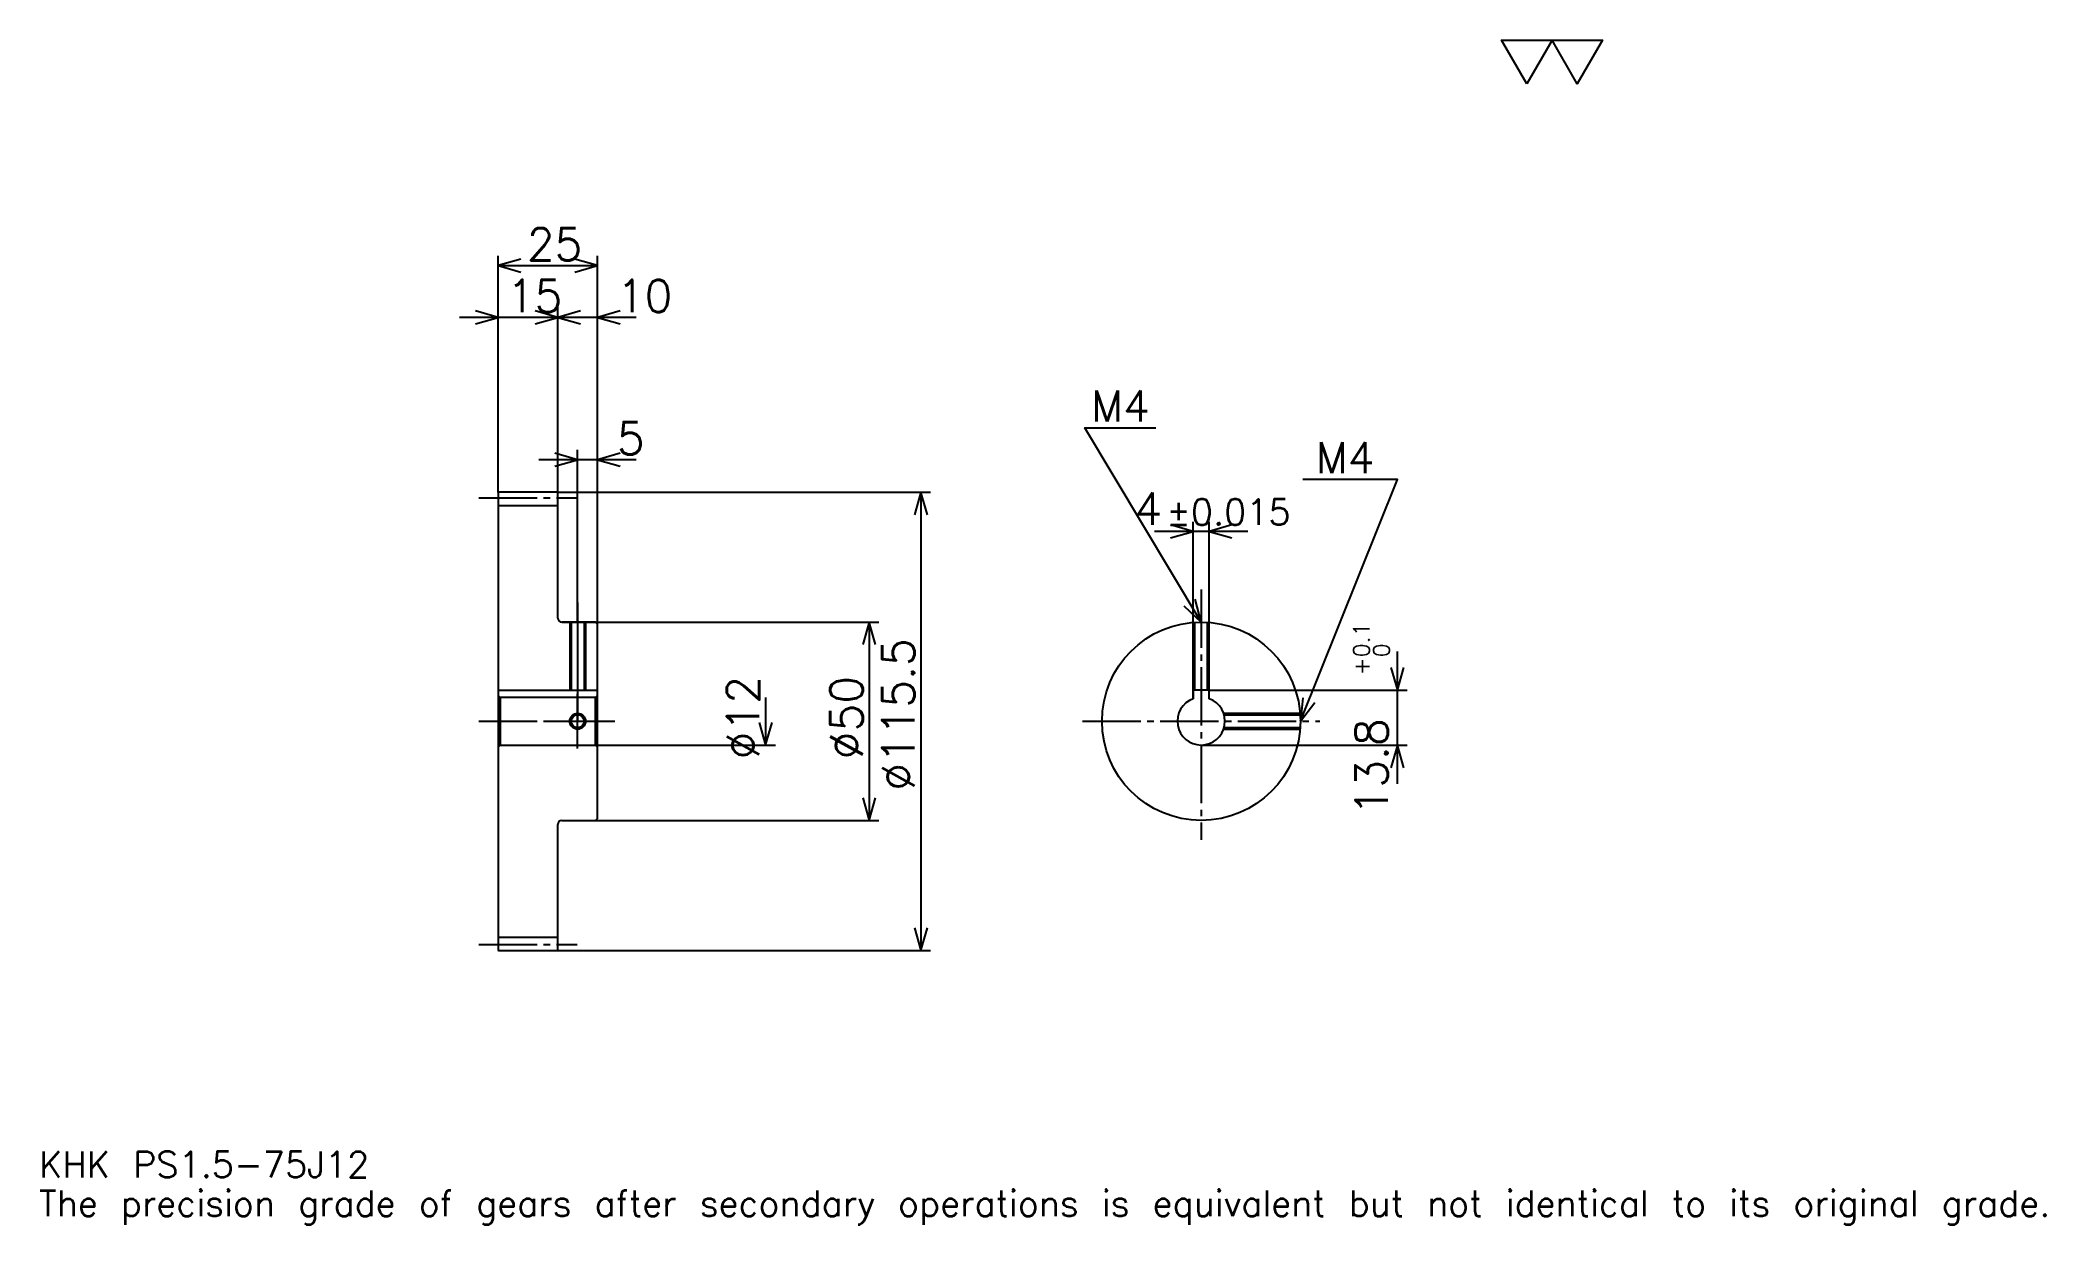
# Model space of a CAD drawing. Extents: x 17 to 522, y 6 to 304.
import ezdxf

# ---------------------------------------------------------------- set-up
doc = ezdxf.new("R2010")
doc.units = 0
doc.linetypes.add('DASHDOT', pattern=[19.565218, 14.673913, -1.630435, 1.630435, -1.630435])
doc.layers.get('0').update_dxf_attribs({"linetype": 'CONTINUOUS'})
doc.layers.add('DASHDOT', color=6, linetype='DASHDOT')
doc.styles.add('KANJI', font='TXT', dxfattribs={"bigfont": 'BIGFONT'})

msp = doc.modelspace()

# ---------------------------------------------------------------- linework, layer by layer
at = {"color": 5}
for p, q in [((132.065216, 190.630432), (132.065216, 250.141296)), ((157.065216, 190.630432), (157.065216, 250.141296)), ((132.065216, 247.695648), (157.065216, 247.695648)), ((156.847824, 234.652176), (122.282608, 234.652176)), ((166.847824, 234.652176), (137.282608, 234.652176)), ((147.065216, 190.630432), (147.065216, 237.097839)), ((166.847824, 198.782608), (142.282608, 198.782608)), ((152.065216, 190.630432), (152.065216, 201.228271)), ((132.065216, 190.530426), (132.065216, 190.630432)), ((146.96521, 190.630432), (157.065216, 190.630432)), ((147.065216, 190.530426), (147.065216, 190.630432)), ((152.065216, 157.880432), (152.065216, 190.630432)), ((152.065216, 157.880432), (152.065216, 190.630432)), ((157.065216, 190.630432), (241.032608, 190.630432)), ((157.065216, 157.380432), (157.065216, 190.630432)), ((238.586945, 190.630432), (238.586945, 75.130432)), ((307.239136, 140.680435), (307.239136, 183.152176)), ((311.239136, 140.680435), (311.239136, 183.152176)), ((321.021729, 180.706512), (297.456543, 180.706512)), ((148.065216, 157.880432), (157.065216, 157.880432)), ((157.065216, 157.880432), (227.989136, 157.880432)), ((225.543488, 157.880432), (225.543488, 107.880432)), ((358.695648, 117.097824), (358.695648, 150.463043)), ((199.456512, 138.880432), (199.456512, 126.880432)), ((311.239136, 140.680435), (361.141296, 140.680435)), ((157.065216, 126.880432), (201.902176, 126.880432)), ((309.239136, 126.880432), (361.141296, 126.880432)), ((148.065216, 107.880432), (157.065216, 107.880432)), ((157.065216, 107.880432), (227.989136, 107.880432)), ((146.96521, 75.130432), (157.065216, 75.130432)), ((157.065216, 75.130432), (241.032608, 75.130432))]:
    msp.add_line(p, q, dxfattribs=at)
at = {"color": 4}
for p, q in [((132.065216, 187.255432), (147.065216, 187.255432)), ((132.065216, 140.680435), (157.065216, 140.680435)), ((132.565216, 138.880432), (132.565216, 126.880432)), ((156.565216, 138.880432), (157.065216, 139.380432)), ((156.565216, 126.880432), (157.065216, 126.380432)), ((132.065216, 78.505432), (147.065216, 78.505432))]:
    msp.add_line(p, q, dxfattribs=at)
at = {"color": 7}
msp.add_lwpolyline([(391.304352, 293.478271), (384.945648, 304.5), (410.380432, 304.5), (404.021729, 293.478271), (397.663055, 304.5), (391.304352, 293.478271)], dxfattribs=at)
at = {"color": 5}
for points in [[(137.771744, 249.32608), (132.065216, 247.695648), (137.771744, 246.065216)], [(151.358688, 246.065216), (157.065216, 247.695648), (151.358688, 249.32608)], [(126.358696, 233.021744), (132.065216, 234.652176), (126.358696, 236.282608)], [(141.358688, 233.021744), (147.065216, 234.652176), (141.358688, 236.282608)], [(152.771744, 236.282608), (147.065216, 234.652176), (152.771744, 233.021744)], [(162.771744, 236.282608), (157.065216, 234.652176), (162.771744, 233.021744)], [(309.239136, 157.880432), (279.891296, 206.793472), (297.82608, 206.793472)], [(146.358688, 197.152176), (152.065216, 198.782608), (146.358688, 200.41304)], [(162.771744, 200.41304), (157.065216, 198.782608), (162.771744, 197.152176)], [(334.239136, 132.880432), (358.695648, 193.75), (334.891296, 193.75)], [(240.217377, 184.92392), (238.586945, 190.630432), (236.956512, 184.92392)], [(301.532593, 179.07608), (307.239136, 180.706512), (301.532593, 182.33696)], [(316.945679, 182.33696), (311.239136, 180.706512), (316.945679, 179.07608)], [(304.90506, 161.934875), (309.239136, 157.880432), (307.701233, 163.612579)], [(227.17392, 152.173904), (225.543488, 157.880432), (223.913055, 152.173904)], [(357.065216, 146.386948), (358.695648, 140.680435), (360.32608, 146.386948)], [(334.85376, 138.783401), (334.239136, 132.880432), (337.879517, 137.567688)], [(197.82608, 132.58696), (199.456512, 126.880432), (201.086945, 132.58696)], [(360.32608, 121.173912), (358.695648, 126.880432), (357.065216, 121.173912)], [(223.913055, 113.586952), (225.543488, 107.880432), (227.17392, 113.586952)], [(236.956512, 80.836952), (238.586945, 75.130432), (240.217377, 80.836952)]]:
    msp.add_lwpolyline(points, dxfattribs=at)
at = {"color": 4}
for points in [[(147.065216, 158.880432), (147.065216, 190.530426), (146.96521, 190.630432), (132.165222, 190.630432), (132.065216, 190.530426), (132.065216, 126.380432)], [(148.065216, 107.880432), (156.565216, 107.880432), (157.065216, 108.380432), (157.065216, 157.380432), (156.565216, 157.880432), (148.065216, 157.880432)], [(150.065216, 157.880432), (150.065216, 140.680435)], [(150.445221, 157.880432), (150.445221, 140.680435)], [(153.685211, 157.880432), (153.685211, 140.680435)], [(154.065216, 157.880432), (154.065216, 140.680435)], [(307.239136, 138.537292), (307.239136, 157.800308)], [(307.619141, 140.680435), (307.619141, 157.827881)], [(310.859131, 140.680435), (310.859131, 157.827881)], [(311.239136, 138.537292), (311.239136, 157.800308)], [(132.065216, 126.380432), (132.565216, 126.880432), (156.565216, 126.880432), (156.565216, 138.880432), (132.565216, 138.880432), (132.065216, 139.380432)], [(311.239136, 138.537292), (311.239136, 140.680435), (307.239136, 140.680435), (307.239136, 138.537292)], [(314.895996, 134.880432), (334.158997, 134.880432)], [(315.016296, 134.500427), (334.186584, 134.500427)], [(314.895996, 130.880432), (334.158997, 130.880432)], [(315.016296, 131.260437), (334.186584, 131.260437)], [(132.065216, 126.380432), (132.065216, 75.230431), (132.165222, 75.130432), (146.96521, 75.130432), (147.065216, 75.230431), (147.065216, 106.880432)]]:
    msp.add_lwpolyline(points, dxfattribs=at)
for centre, radius in [((309.239136, 132.880432), 25), ((152.065216, 132.880432), 1.62)]:
    msp.add_circle(centre, radius, dxfattribs=at)
at = {"color": 7}
msp.add_circle((152.065216, 132.880432), 2, dxfattribs=at)
at = {"color": 4}
for centre, radius, start, end in [((148.065216, 158.880432), 1, 180, 270), ((309.239136, 132.880432), 6, 109.47122094, 70.52877906), ((148.065216, 106.880432), 1, 90, 180)]:
    msp.add_arc(centre, radius, start, end, dxfattribs=at)
at = {"layer": 'DASHDOT', "color": 7}
for p, q in [((127.173912, 189.130432), (151.956512, 189.130432)), ((309.239136, 166.032608), (309.239136, 102.989128)), ((152.065216, 157.880432), (152.065216, 132.880432)), ((127.173912, 132.880432), (161.956512, 132.880432)), ((279.347839, 132.880432), (339.130432, 132.880432)), ((127.173912, 76.630432), (151.956512, 76.630432))]:
    msp.add_line(p, q, dxfattribs=at)
for points in [[(152.065216, 162.771729), (152.065216, 135.789124)], [(152.065216, 125.989128), (152.065216, 139.771744)], [(145.17392, 132.880432), (158.956512, 132.880432)]]:
    msp.add_lwpolyline(points, dxfattribs=at)

# ---------------------------------------------------------------- texts
at = {"color": 7, "style": 'KANJI'}
for s, height, p in [('25', 8.152174, (139.266296, 249)), ('15', 8.152174, (134.266296, 235.956512)), ('10', 8.152174, (161.956512, 235.956512)), ('M4', 7.826087, (281.521729, 208.42392)), ('5', 8.152174, (161.956512, 200.086945)), ('M4', 7.826087, (338.152161, 195.380432)), ('4', 8.152174, (292.411438, 182.33696)), ('%%p0.015', 6.521739, (300.481079, 182.33696)), ('KHK PS1.5-75J12', 6.521739, (16.304348, 17.934782)), ('The precision grade of gears after secondary operations is equivalent but not identical to its original grade.', 6.521739, (16.304348, 8.152174))]:
    msp.add_text(s, height=height, dxfattribs=at).set_placement(p)
for s, height, p in [('%%c115.5', 8.152174, (236.956512, 115.353256)), ('0.1', 4.076087, (351.684784, 149.006714)), ('0', 4.076087, (356.739136, 149.006714)), ('+', 4.076087, (351.684784, 144.441498)), ('%%c12', 8.152174, (197.82608, 123.301628)), ('%%c50', 8.152174, (223.913055, 123.301628)), ('13.8', 8.152174, (356.25, 109.155663))]:
    msp.add_text(s, height=height, rotation=90, dxfattribs=at).set_placement(p)

doc.saveas('drawing.dxf')
